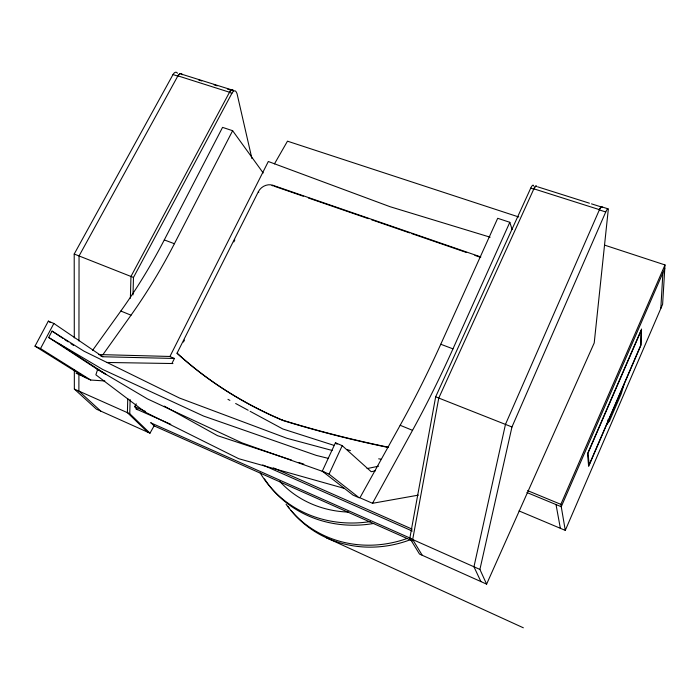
<?xml version="1.0" encoding="UTF-8"?>
<svg xmlns="http://www.w3.org/2000/svg" width="700" height="700" viewBox="0 0 700 700"><rect width="100%" height="100%" fill="white"/><g stroke="black" fill="none" stroke-linecap="round" stroke-linejoin="round"><path stroke-width="1.05" d="M78.907 373.651L78.881 391.09L100.782 411.11M78.942 340.953L79.056 255.946L177.914 75.854A4.961 2.651 -74.4 0 1 181.449 73.832M127.768 398.501L127.4 412.668L147.7 432.154M130.393 298.252L130.961 276.456L229.513 92.234A5.049 2.494 -73.9 0 1 233.188 90.335L181.895 74.261L182.245 74.76M154.263 425.591L149.975 433.178L129.754 413.709L130.139 399.543M133 294.892L133.481 277.454L231.928 93.275A5.32 2.616 -73.8 0 1 236.145 91.822L237.029 93.625L251.904 158.515M660.817 308.464L662.891 272.869M604.844 245.21L665 264.933L662.611 304.308L565.285 530.381L519.024 510.921M486.614 584.141L479.911 569.433L511.963 426.974L605.745 211.969A6.003 1.173 -71 0 1 608.274 209.615L594.221 342.939L486.614 584.141L419.501 554.05L409.824 538.265L435.662 396.83L530.722 188.143A5.871 1.496 -71.5 0 1 533.628 185.981M624.041 384.405L621.189 393.899L609.604 420.77L606.559 424.9M97.764 369.075L95.865 374.824L145.407 412.239L238.709 458.701L344.505 488.451M565.285 530.381L560.849 504.35L665 264.933M664.781 268.511L561.251 506.73L526.916 492.52M601.869 207.13L601.921 207.602L601.834 206.955A5.696 1.137 -71.1 0 0 599.462 209.659L505.461 424.401L473.952 566.781L480.909 581.586M372.523 503.3L412.527 430.342A540.951 217.866 -71.8 0 0 452.97 348.854L509.81 222.303L497.7 218.295L440.773 344.251A537.53 223.939 -71.9 0 1 400.172 425.285L359.931 497.779L372.523 503.3L418.311 495.145M536.559 186.471L536.506 186.296A5.574 1.409 -71.5 0 0 533.881 188.834L438.769 398.055L412.676 539.534L422.24 555.275M329.053 474.136L342.221 445.664L335.44 442.794L322.271 471.188L353.054 495.127L359.319 497.875L329.053 474.136L322.271 471.188M183.452 342.002L184.433 340.06M233.852 241.894L234.824 239.951M169.934 356.475L268.319 161.499L390.04 206.701L490.131 237.186M171.99 363.326L174.44 358.47L169.645 356.457L98.683 354.55M387.66 447.344A1106.998 768.749 -15.1 0 1 282.852 420.473A441.604 372.426 -20.8 0 1 177.581 353.666L177.03 353.229L258.352 191.73A11.357 9.791 -36.5 0 1 272.877 185.29L480.865 256.961M102.76 354.882L131.014 315.201A467.758 328.799 -75.4 0 0 174.396 243.731L232.627 130.707L222.556 127.374L164.29 239.916A465.29 331.835 -75.6 0 1 120.829 311.027L92.487 350.49M332.132 450.459L286.991 438.314L179.436 398.02L83.983 351.172L52.062 331.1L48.667 337.488L96.547 368.786L147.499 398.93L241.78 442.794L323.908 471.861M104.825 380.966L90.729 380.03L85.531 377.746L35 346.159L48.335 321.125L53.865 323.47L102.786 356.746L174.44 358.47M35 346.159L40.53 348.565L53.865 323.47M74.296 337.89L74.209 254.039L173.005 74.567A5.215 2.8 -74.5 0 1 177.441 73.237M137.725 409.701L134.627 406.648L136.255 403.804M274.47 163.861L287.481 141.173L518.761 216.991M375.445 470.794L371.201 471.721L342.221 445.664M367.045 468.597L378.595 466.191M106.514 362.46L172.935 363.536M378.656 458.832L380.817 459.113M328.484 458.421L316.277 455.403L203.586 416.071L102.777 369.495L48.667 337.488M601.528 206.771L608.055 208.836M537.6 186.804L589.426 203.201M591.5 203.857L600.827 206.806M198.695 79.966L201.775 80.946M214.112 84.849L217.201 85.82M227.483 89.075L232.619 90.703M177.914 75.854L229.513 92.234M533.881 188.834L599.462 209.659M173.005 74.567L177.826 76.099A5.224 2.791 -74.4 0 1 181.352 73.859M231.928 93.275L229.425 92.479A5.311 2.625 -73.8 0 1 233.415 90.65M530.722 188.143L533.776 189.114A5.871 1.479 -71.5 0 1 536.594 186.576M605.745 211.969L599.358 209.939A5.994 1.199 -71.1 0 1 601.886 207.244M333.777 445.296L282.809 428.969L250.084 411.294M347.305 449.627L350.429 450.625M291.498 460.066L217.455 435.645L164.29 406.131M298.699 462.438L303.844 464.135M274.339 186.244L303.284 196.227M308.446 198.004L368.392 218.671M371.499 219.739L409.736 232.925M411.801 233.634L466.585 252.525M474.854 255.369L480.016 257.154M164.29 239.916L174.396 243.731M440.773 344.251L452.97 348.854M607.644 420.017L609.604 420.77M74.209 254.039L133.481 277.454M435.662 396.83L511.963 426.974M120.829 311.027L131.014 315.201M400.172 425.285L412.527 430.342M527.634 490.63L560.849 504.35M100.188 355.635L102.786 356.746M76.116 373.284L85.496 377.405M134.627 406.648L145.609 411.495M273.402 467.898L412.169 529.148M135.835 408.87L170.765 424.305M262.692 464.94L412.291 531.064M150.474 422.678L411.04 538.528M74.331 369.469L74.349 389.069L129.754 413.709M409.824 538.265L479.911 569.433M412.422 540.864L154.105 425.863L151.209 423.001M149.975 433.178L96.399 409.15L74.349 389.069M326.375 537.775L523.346 627.795M227.955 399.332L229.88 400.374M235.655 403.498L248.168 410.252M96.574 368.743L105.831 374.273L58.485 343.35M40.53 348.565L90.729 380.03M52.062 331.1L62.834 338.284M64.627 339.474L68.224 341.871M70.919 343.665L73.614 345.459M48.335 321.125L50.12 322.341M177.03 353.229A442.085 372.724 -20.8 0 0 282.398 420.096L282.852 420.473M335.44 442.794L337.041 444.211M181.737 74.06L181.991 74.375A5.224 2.791 -74.4 0 0 181.694 74.078M258.352 191.73L258.799 192.325M272.877 185.29L273.306 185.894A11.34 9.782 -36.5 0 0 272.011 185.544M232.627 130.707L263.2 172.961M509.81 222.303L512.146 229.513M556.019 504.56L560.359 528.308M410.217 539.761A108.728 101.316 -31.1 0 1 291.095 510.519M289.144 508.016A108.728 101.316 -31.1 0 1 287.901 506.327M407.033 538.492A109.322 101.754 -31 0 1 286.046 504.21M388.36 447.204A1108.214 769.239 -15.1 0 1 282.398 420.096M348.652 512.085A105.507 96.897 -30.3 0 1 279.562 481.18M373.748 523.451A115.369 106.12 -30.4 0 1 264.521 478.914M370.16 521.579A116.034 106.593 -30.4 0 1 260.225 472.981M641.025 330.846L640.657 345.441L589.12 464.809L588.07 452.979L641.025 330.846M641.524 329.201L641.113 344.864L588.648 466.392L587.519 453.74L641.524 329.201"/></g></svg>
